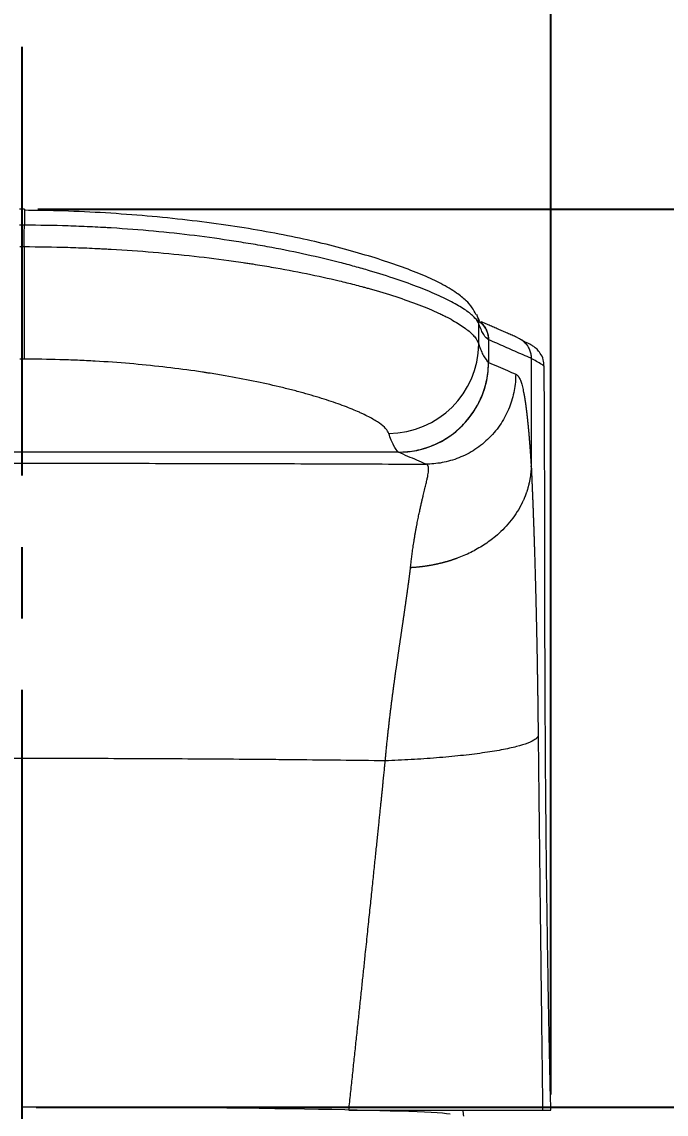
# Model space of a CAD drawing. Extents: x 8168 to 8762, y -18192 to -17772.
# Drawn here: x 8528.49 to 8557.12, y -17961.62 to -17913.08 of the extents above; entities that cross this region are included whole.
import ezdxf

# ---------------------------------------------------------------- set-up
doc = ezdxf.new("R2010")
doc.units = 0
doc.header["$MEASUREMENT"] = 0
doc.linetypes.add('CENTER2', pattern=[28.575, 19.05, -3.175, 3.175, -3.175])
doc.linetypes.add('HIDDEN2', pattern=[4.7625, 3.175, -1.5875])
doc.layers.get('DEFPOINTS').update_dxf_attribs({"linetype": 'CONTINUOUS'})
for name, color, linetype in [('1', 4, 'HIDDEN2'), ('5', 2, 'CONTINUOUS'), ('CENTER', 1, 'CENTER2')]:
    doc.layers.add(name, color=color, linetype=linetype)
doc.styles.get("Standard").update_dxf_attribs({"font": 'Gulim.ttf'})
doc.dimstyles.new('STANDARD$0', dxfattribs={"dimtxt": 3.5, "dimasz": 2.5, "dimexe": 0.7, "dimexo": 0.7, "dimgap": 0.5, "dimtad": 3, "dimdec": 4, "dimdsep": 46, "dimtxsty": 'Standard', "dimcen": 0, "dimclrd": 2, "dimclre": 2, "dimclrt": 4, "dimadec": 0, "dimazin": 0, "dimtp": 0.2, "dimtm": 0.1, "dimtfac": 0.5, "dimtdec": 4, "dimtmove": 1, "dimatfit": 3, "dimfxl": 0, "dimtolj": 1, "dimarcsym": 0})

# ---------------------------------------------------------------- blocks, each defined once
blk = doc.blocks.new('*D3')
at = {"layer": '5', "color": 2, "lineweight": -2}
for p, q in [((8529.117, -17961.308), (8584.22, -17961.308)), ((8583.52, -18069.441), (8583.52, -17966.308)), ((8554.994, -18074.441), (8584.22, -18074.441))]:
    blk.add_line(p, q, dxfattribs=at)
at = {"layer": '5', "color": 2}
for points in [[(8582.687, -17966.308), (8584.354, -17966.308), (8583.52, -17961.308)], [(8582.687, -18069.441), (8584.354, -18069.441), (8583.52, -18074.441)]]:
    blk.add_solid(points, dxfattribs=at)
at = {"layer": 'DEFPOINTS', "color": 0}
for p in [(8528.417, -17961.308, 0), (8583.52, -17961.308), (8554.294, -18074.441, 0)]:
    blk.add_point(p, dxfattribs=at)
at = {"layer": '5', "color": 4, "insert": (8578.512, -18023.672), "char_height": 5, "attachment_point": 5, "rotation": 90}
blk.add_mtext('\\A1;113', dxfattribs=at)
blk = doc.blocks.new('*D4')
at = {"layer": '5', "color": 2, "lineweight": -2}
for p, q in [((8529.193, -17921.41), (8609.111, -17921.41)), ((8608.411, -18069.441), (8608.411, -17926.41)), ((8554.994, -18074.441), (8609.111, -18074.441))]:
    blk.add_line(p, q, dxfattribs=at)
at = {"layer": '5', "color": 2}
for points in [[(8607.577, -17926.41), (8609.244, -17926.41), (8608.411, -17921.41)], [(8607.577, -18069.441), (8609.244, -18069.441), (8608.411, -18074.441)]]:
    blk.add_solid(points, dxfattribs=at)
at = {"layer": 'DEFPOINTS', "color": 0}
for p in [(8528.493, -17921.41, 0), (8608.411, -17921.41), (8554.294, -18074.441, 0)]:
    blk.add_point(p, dxfattribs=at)
at = {"layer": '5', "color": 4, "insert": (8603.631, -18015.343), "char_height": 5, "attachment_point": 5, "rotation": 90}
blk.add_mtext('\\A1;153', dxfattribs=at)
blk = doc.blocks.new('*D11')
at = {"layer": '5', "color": 2, "lineweight": -2}
for p, q in [((8504.993, -17960.741), (8504.993, -17907.174)), ((8551.993, -17960.741), (8551.993, -17907.174)), ((8509.993, -17907.874), (8546.993, -17907.874))]:
    blk.add_line(p, q, dxfattribs=at)
at = {"layer": '5', "color": 2}
for points in [[(8509.993, -17907.041), (8509.993, -17908.708), (8504.993, -17907.874)], [(8546.993, -17907.041), (8546.993, -17908.708), (8551.993, -17907.874)]]:
    blk.add_solid(points, dxfattribs=at)
at = {"layer": 'DEFPOINTS', "color": 0}
for p in [(8551.993, -17907.874), (8504.993, -17961.441, 0), (8551.993, -17961.441, 0)]:
    blk.add_point(p, dxfattribs=at)
at = {"layer": '5', "color": 4, "insert": (8527.593, -17902.696), "char_height": 5, "attachment_point": 5}
blk.add_mtext('\\A1;47', dxfattribs=at)

msp = doc.modelspace()

# ---------------------------------------------------------------- linework, layer by layer
at = {"layer": '1', "color": 7, "linetype": 'Continuous', "lineweight": 18}
for p, q in [((8528.599, -17921.41, 0), (8528.388, -17921.41, 0)), ((8551.698, -17928.386, 0), (8551.697, -17928.378, 0))]:
    msp.add_line(p, q, dxfattribs=at)
at = {"layer": '1', "color": 1, "linetype": 'Continuous', "lineweight": 13}
for p, q in [((8528.599, -17921.41, 0), (8528.599, -17922.12, 0)), ((8528.599, -17922.12, 0), (8528.388, -17922.12, 0)), ((8528.403, -17923.069, 0), (8528.584, -17923.069, 0)), ((8528.584, -17923.069, 0), (8528.584, -17928.07, 0)), ((8528.584, -17928.07, 0), (8528.403, -17928.07, 0)), ((8545.231, -17932.208, 0), (8545.223, -17932.204, 0))]:
    msp.add_line(p, q, dxfattribs=at)
at = {"layer": '1', "color": 7, "linetype": 'Continuous', "lineweight": 18}
msp.add_arc((8528.493, -17964.941, 0), 19.9, 9.3539, 10.1511, dxfattribs=at)
for centre, major_axis, ratio, start_param, end_param in [((8547.801, -17926.515, 0), (0.94, 0.341), 0.991239, 0.002971, 0.100903), ((8548.23, -17927.206, 0), (0.401, 0.916), 0.99876, 5.12375, 5.995933), ((8545.231, -17928.208, 0), (1.604, 3.664), 0.998758, 3.554581, 5.123388), ((8528.57, -17961.666, 0), (-19.161, 0.001), 0.018693, 3.291348, 4.715637)]:
    msp.add_ellipse(centre, major_axis=major_axis, ratio=ratio, start_param=start_param, end_param=end_param, dxfattribs=at)
at = {"layer": '1', "color": 1, "linetype": 'Continuous', "lineweight": 13}
for centre, major_axis, ratio, start_param, end_param in [((8547.801, -17926.515, 0), (0.94, 0.341), 0.991239, 5.930501, 6.286156), ((8544.791, -17927.401, 0), (3.778, 1.314), 0.990543, 4.38052, 5.943899)]:
    msp.add_ellipse(centre, major_axis=major_axis, ratio=ratio, start_param=start_param, end_param=end_param, dxfattribs=at)
at = {"layer": '1', "color": 7, "linetype": 'Continuous', "lineweight": 18}
for points, knots in [([(8548.673, -17926.099, 0), (8548.621, -17925.983, 0), (8548.49, -17925.741, 0), (8548.204, -17925.432, 0), (8547.772, -17925.089, 0), (8547.162, -17924.732, 0), (8546.356, -17924.353, 0), (8545.433, -17923.987, 0), (8544.358, -17923.621, 0), (8543.167, -17923.267, 0), (8541.876, -17922.926, 0), (8540.474, -17922.612, 0), (8538.969, -17922.33, 0), (8537.345, -17922.077, 0), (8535.626, -17921.86, 0), (8533.83, -17921.683, 0), (8531.977, -17921.552, 0), (8530.225, -17921.474, 0), (8529.095, -17921.457, 0), (8528.598, -17921.456, 0)], [0, 0, 0, 0, 0.031951, 0.072267, 0.126529, 0.19944, 0.262256, 0.328543, 0.392478, 0.454776, 0.515906, 0.574652, 0.635624, 0.697352, 0.75984, 0.822964, 0.886518, 0.950239, 1, 1, 1, 1]), ([(8548.868, -17926.461, 0), (8548.868, -17926.461, 0), (8548.868, -17926.455, 0), (8548.826, -17926.392, 0), (8548.776, -17926.262, 0), (8548.741, -17926.171, 0)], [0, 0, 0, 0, 0.081822, 0.514135, 1, 1, 1, 1]), ([(8550.524, -17927.119, 0), (8550.578, -17927.143, 0), (8550.629, -17927.171, 0), (8550.705, -17927.221, 0), (8550.731, -17927.241, 0), (8550.782, -17927.282, 0), (8550.806, -17927.305, 0), (8550.876, -17927.374, 0), (8550.917, -17927.424, 0), (8550.962, -17927.492, 0), (8550.971, -17927.506, 0), (8550.988, -17927.534, 0), (8550.996, -17927.548, 0), (8551.019, -17927.592, 0), (8551.033, -17927.621, 0), (8551.071, -17927.712, 0), (8551.09, -17927.774, 0), (8551.106, -17927.855, 0), (8551.109, -17927.871, 0), (8551.114, -17927.903, 0), (8551.12, -17927.952, 0), (8551.122, -17928.002, 0), (8551.122, -17928.035, 0)], [0, 0, 0, 0, 0.15168, 0.15168, 0.236512, 0.236512, 0.321344, 0.321344, 0.491008, 0.491008, 0.533424, 0.533424, 0.57584, 0.57584, 0.660672, 0.660672, 0.830336, 0.830336, 0.872752, 0.872752, 0.915168, 1, 1, 1, 1]), ([(8551.682, -17928.378, 0), (8551.684, -17928.275, 0), (8551.67, -17928.053, 0), (8551.521, -17927.787, 0), (8551.365, -17927.609, 0), (8551.216, -17927.495, 0), (8551.078, -17927.412, 0), (8550.939, -17927.345, 0), (8550.839, -17927.3, 0), (8550.827, -17927.289, 0), (8550.711, -17927.222, 0), (8550.655, -17927.188, 0), (8550.639, -17927.178, 0)], [0, 0, 0, 0, 0.031142, 0.074695, 0.120078, 0.174573, 0.247808, 0.354313, 0.514211, 0.695171, 0.912902, 1, 1, 1, 1]), ([(8545.226, -17932.2, 0), (8545.487, -17932.199, 0), (8545.748, -17932.173, 0), (8546.26, -17932.071, 0), (8546.511, -17931.994, 0), (8546.993, -17931.794, 0), (8547.225, -17931.671, 0), (8547.659, -17931.38, 0), (8547.862, -17931.214, 0), (8548.231, -17930.845, 0), (8548.398, -17930.642, 0), (8548.689, -17930.208, 0), (8548.813, -17929.977, 0), (8549.014, -17929.495, 0), (8549.091, -17929.244, 0), (8549.195, -17928.733, 0), (8549.221, -17928.472, 0), (8549.222, -17928.211, 0)], [0, 0, 0, 0, 0.125, 0.125, 0.25, 0.25, 0.375, 0.375, 0.5, 0.5, 0.625, 0.625, 0.75, 0.75, 0.875, 0.875, 1, 1, 1, 1]), ([(8551.993, -17961.441, 0), (8551.963, -17960.174, 0), (8551.906, -17957.52, 0), (8551.839, -17953.464, 0), (8551.784, -17949.252, 0), (8551.75, -17945.009, 0), (8551.733, -17940.777, 0), (8551.724, -17936.554, 0), (8551.722, -17932.429, 0), (8551.706, -17929.704, 0), (8551.697, -17928.386, 0)], [0, 0, 0, 0, 0.121765, 0.252574, 0.380196, 0.505385, 0.630117, 0.75547, 0.881599, 1, 1, 1, 1]), ([(8551.122, -17932.85, 0), (8551.121, -17932.87, 0), (8551.119, -17932.909, 0), (8551.116, -17932.968, 0), (8551.112, -17933.026, 0), (8551.107, -17933.083, 0), (8551.101, -17933.14, 0), (8551.094, -17933.197, 0), (8551.087, -17933.252, 0), (8551.079, -17933.307, 0), (8551.07, -17933.362, 0), (8551.061, -17933.416, 0), (8551.051, -17933.469, 0), (8551.04, -17933.522, 0), (8551.029, -17933.574, 0), (8551.017, -17933.625, 0), (8551.005, -17933.676, 0), (8550.992, -17933.726, 0), (8550.978, -17933.775, 0), (8550.965, -17933.824, 0), (8550.95, -17933.872, 0), (8550.935, -17933.919, 0), (8550.92, -17933.965, 0), (8550.905, -17934.011, 0), (8550.889, -17934.056, 0), (8550.872, -17934.1, 0), (8550.856, -17934.144, 0), (8550.839, -17934.186, 0), (8550.822, -17934.228, 0), (8550.804, -17934.27, 0), (8550.787, -17934.31, 0), (8550.769, -17934.35, 0), (8550.751, -17934.389, 0), (8550.733, -17934.427, 0), (8550.715, -17934.464, 0), (8550.697, -17934.501, 0), (8550.614, -17934.665, 0), (8550.449, -17934.943, 0), (8550.173, -17935.315, 0), (8549.868, -17935.649, 0), (8549.567, -17935.923, 0), (8549.279, -17936.148, 0), (8549.01, -17936.333, 0), (8548.728, -17936.504, 0), (8548.436, -17936.659, 0), (8548.135, -17936.798, 0), (8547.919, -17936.884, 0), (8547.794, -17936.93, 0), (8547.764, -17936.941, 0), (8547.733, -17936.951, 0), (8547.703, -17936.962, 0), (8547.672, -17936.973, 0), (8547.64, -17936.983, 0), (8547.609, -17936.994, 0), (8547.577, -17937.004, 0), (8547.546, -17937.014, 0), (8547.514, -17937.025, 0), (8547.481, -17937.035, 0), (8547.449, -17937.044, 0), (8547.416, -17937.054, 0), (8547.383, -17937.064, 0), (8547.35, -17937.073, 0), (8547.317, -17937.083, 0), (8547.283, -17937.092, 0), (8547.25, -17937.101, 0), (8547.216, -17937.11, 0), (8547.182, -17937.119, 0), (8547.148, -17937.128, 0), (8547.113, -17937.136, 0), (8547.078, -17937.145, 0), (8547.044, -17937.153, 0), (8547.008, -17937.161, 0), (8546.973, -17937.17, 0), (8546.938, -17937.177, 0), (8546.902, -17937.185, 0), (8546.866, -17937.193, 0), (8546.83, -17937.2, 0), (8546.794, -17937.207, 0), (8546.758, -17937.215, 0), (8546.721, -17937.222, 0), (8546.685, -17937.228, 0), (8546.648, -17937.235, 0), (8546.611, -17937.242, 0), (8546.574, -17937.248, 0), (8546.536, -17937.254, 0), (8546.499, -17937.26, 0), (8546.461, -17937.266, 0), (8546.423, -17937.271, 0), (8546.385, -17937.277, 0), (8546.347, -17937.282, 0), (8546.309, -17937.287, 0), (8546.271, -17937.292, 0), (8546.232, -17937.297, 0), (8546.193, -17937.301, 0), (8546.155, -17937.305, 0), (8546.116, -17937.31, 0), (8546.076, -17937.314, 0), (8546.037, -17937.317, 0), (8545.998, -17937.321, 0), (8545.958, -17937.324, 0), (8545.919, -17937.327, 0), (8545.879, -17937.33, 0), (8545.839, -17937.333, 0), (8545.799, -17937.335, 0), (8545.773, -17937.337, 0), (8545.759, -17937.338, 0)], [0, 0, 0, 0, 0.008414, 0.016769, 0.025063, 0.033296, 0.041464, 0.049568, 0.057605, 0.065573, 0.073472, 0.081301, 0.089056, 0.096739, 0.104346, 0.111877, 0.119331, 0.126706, 0.134001, 0.141216, 0.148348, 0.155397, 0.162362, 0.169241, 0.176035, 0.182741, 0.189358, 0.195887, 0.202326, 0.208673, 0.214929, 0.221093, 0.227163, 0.233139, 0.239021, 0.244807, 0.250497, 0.316663, 0.380634, 0.442057, 0.500641, 0.543143, 0.585419, 0.627389, 0.668978, 0.710112, 0.750724, 0.754626, 0.758545, 0.762481, 0.766432, 0.7704, 0.774385, 0.778385, 0.782401, 0.786433, 0.79048, 0.794543, 0.798622, 0.802715, 0.806824, 0.810947, 0.815085, 0.819238, 0.823405, 0.827586, 0.831782, 0.835992, 0.840215, 0.844452, 0.848702, 0.852966, 0.857243, 0.861533, 0.865836, 0.870152, 0.87448, 0.87882, 0.883172, 0.887537, 0.891913, 0.896301, 0.9007, 0.90511, 0.909532, 0.913964, 0.918407, 0.922861, 0.927325, 0.931799, 0.936284, 0.940777, 0.945281, 0.949794, 0.954316, 0.958847, 0.963387, 0.967935, 0.972492, 0.977058, 0.981631, 0.986212, 0.990801, 0.995397, 1, 1, 1, 1]), ([(8543.015, -17961.441, 0), (8543.315, -17961.441, 0), (8543.61, -17961.441, 0), (8544.19, -17961.441, 0), (8544.76, -17961.441, 0), (8545.311, -17961.441, 0), (8545.852, -17961.441, 0), (8546.118, -17961.441, 0), (8546.444, -17961.441, 0), (8546.509, -17961.441, 0), (8546.637, -17961.441, 0), (8546.828, -17961.441, 0), (8547.014, -17961.441, 0), (8547.379, -17961.441, 0), (8547.85, -17961.441, 0), (8548.287, -17961.441, 0), (8548.708, -17961.441, 0), (8548.91, -17961.441, 0), (8549.152, -17961.441, 0), (8549.2, -17961.441, 0), (8549.294, -17961.441, 0), (8549.433, -17961.441, 0), (8549.566, -17961.441, 0), (8549.824, -17961.441, 0), (8550.145, -17961.441, 0), (8550.564, -17961.441, 0), (8550.801, -17961.441, 0), (8550.935, -17961.441, 0), (8550.962, -17961.441, 0), (8551.012, -17961.441, 0), (8551.086, -17961.441, 0), (8551.154, -17961.441, 0), (8551.279, -17961.441, 0), (8551.422, -17961.441, 0), (8551.519, -17961.441, 0), (8551.592, -17961.441, 0), (8551.616, -17961.441, 0), (8551.629, -17961.441, 0)], [0, 0, 0, 0, 0.0625, 0.0625, 0.125, 0.1875, 0.1875, 0.25, 0.25, 0.265625, 0.265625, 0.28125, 0.3125, 0.3125, 0.375, 0.4375, 0.4375, 0.5, 0.5, 0.515625, 0.515625, 0.53125, 0.5625, 0.5625, 0.625, 0.6875, 0.75, 0.75, 0.765625, 0.765625, 0.78125, 0.8125, 0.8125, 0.875, 0.9375, 0.9375, 1, 1, 1, 1]), ([(8551.629, -17961.441, 0), (8551.668, -17961.441, 0), (8551.707, -17961.441, 0), (8551.765, -17961.441, 0), (8551.784, -17961.441, 0), (8551.822, -17961.441, 0), (8551.841, -17961.441, 0), (8551.864, -17961.441, 0), (8551.869, -17961.441, 0), (8551.877, -17961.441, 0), (8551.882, -17961.441, 0), (8551.895, -17961.441, 0), (8551.905, -17961.441, 0), (8551.932, -17961.441, 0), (8551.951, -17961.441, 0), (8551.977, -17961.441, 0), (8551.985, -17961.441, 0), (8551.992, -17961.441, 0)], [0, 0, 0, 0, 0.31228, 0.31228, 0.468421, 0.468421, 0.624561, 0.624561, 0.663596, 0.663596, 0.702631, 0.702631, 0.780701, 0.780701, 0.936841, 0.936841, 1, 1, 1, 1])]:
    msp.add_open_spline(points, degree=3, knots=knots, dxfattribs=at)
at = {"layer": '1', "color": 1, "linetype": 'Continuous', "lineweight": 13}
for points in [[(8528.584, -17923.069, 0), (8528.589, -17922.752, 0), (8528.594, -17922.436, 0), (8528.599, -17922.12, 0)], [(8548.787, -17927.407, 0), (8548.791, -17927.11, 0), (8548.796, -17926.813, 0), (8548.8, -17926.516, 0)], [(8549.226, -17927.205, 0), (8549.155, -17927.17, 0), (8549.013, -17927.02, 0), (8548.871, -17926.711, 0), (8548.8, -17926.516, 0)], [(8548.787, -17927.407, 0), (8548.859, -17927.615, 0), (8549.004, -17927.955, 0), (8549.149, -17928.148, 0), (8549.222, -17928.207, 0)], [(8549.229, -17927.207, 0), (8549.228, -17927.206, 0), (8549.227, -17927.206, 0), (8549.226, -17927.206, 0)], [(8549.222, -17928.211, 0), (8549.224, -17928.211, 0), (8549.225, -17928.212, 0), (8549.227, -17928.213, 0)], [(8545.226, -17932.2, 0), (8545.153, -17932.138, 0), (8545.008, -17931.937, 0), (8544.863, -17931.583, 0), (8544.791, -17931.368, 0)]]:
    msp.add_open_spline(points, degree=3, dxfattribs=at)
for points, knots in [([(8548.8, -17926.516, 0), (8548.771, -17926.43, 0), (8548.712, -17926.339, 0), (8548.534, -17926.146, 0), (8548.416, -17926.045, 0), (8548.12, -17925.833, 0), (8547.943, -17925.723, 0), (8547.632, -17925.551, 0), (8547.521, -17925.492, 0), (8547.283, -17925.373, 0), (8547.157, -17925.313, 0), (8546.76, -17925.132, 0), (8546.469, -17925.009, 0), (8545.834, -17924.762, 0), (8545.491, -17924.638, 0), (8544.751, -17924.388, 0), (8544.355, -17924.263, 0), (8543.826, -17924.108, 0), (8543.719, -17924.077, 0), (8543.502, -17924.015, 0), (8543.174, -17923.923, 0), (8542.834, -17923.833, 0), (8542.139, -17923.656, 0), (8541.656, -17923.541, 0), (8540.651, -17923.32, 0), (8540.13, -17923.213, 0), (8539.317, -17923.061, 0), (8539.041, -17923.012, 0), (8538.48, -17922.916, 0), (8538.196, -17922.87, 0), (8537.337, -17922.737, 0), (8536.753, -17922.655, 0), (8535.564, -17922.509, 0), (8534.959, -17922.443, 0), (8533.727, -17922.329, 0), (8533.101, -17922.28, 0), (8532.383, -17922.236, 0), (8532.303, -17922.231, 0), (8532.143, -17922.222, 0), (8531.904, -17922.208, 0), (8531.664, -17922.196, 0), (8531.183, -17922.174, 0), (8530.862, -17922.161, 0), (8529.896, -17922.131, 0), (8529.249, -17922.12, 0), (8528.599, -17922.12, 0)], [0, 0, 0, 0, 0.0625, 0.0625, 0.125, 0.125, 0.1875, 0.1875, 0.21875, 0.21875, 0.25, 0.25, 0.3125, 0.3125, 0.375, 0.375, 0.4375, 0.4375, 0.453125, 0.453125, 0.46875, 0.5, 0.5, 0.5625, 0.5625, 0.625, 0.625, 0.65625, 0.65625, 0.6875, 0.6875, 0.75, 0.75, 0.8125, 0.8125, 0.875, 0.875, 0.882812, 0.882812, 0.890625, 0.90625, 0.90625, 0.9375, 0.9375, 1, 1, 1, 1]), ([(8528.584, -17923.069, 0), (8529.234, -17923.07, 0), (8529.881, -17923.081, 0), (8530.847, -17923.11, 0), (8531.168, -17923.121, 0), (8531.649, -17923.142, 0), (8531.889, -17923.153, 0), (8532.129, -17923.166, 0), (8532.289, -17923.174, 0), (8532.369, -17923.179, 0), (8533.085, -17923.219, 0), (8533.711, -17923.264, 0), (8534.942, -17923.367, 0), (8535.547, -17923.427, 0), (8536.736, -17923.56, 0), (8537.32, -17923.634, 0), (8538.036, -17923.735, 0), (8538.25, -17923.766, 0), (8538.462, -17923.798, 0), (8538.604, -17923.819, 0), (8538.674, -17923.83, 0), (8539.025, -17923.885, 0), (8539.3, -17923.93, 0), (8540.112, -17924.069, 0), (8540.633, -17924.167, 0), (8541.637, -17924.371, 0), (8542.12, -17924.478, 0), (8542.815, -17924.644, 0), (8543.155, -17924.729, 0), (8543.539, -17924.83, 0), (8543.701, -17924.873, 0), (8543.808, -17924.903, 0), (8543.861, -17924.918, 0), (8544.337, -17925.05, 0), (8544.733, -17925.17, 0), (8545.472, -17925.411, 0), (8545.815, -17925.533, 0), (8546.451, -17925.778, 0), (8546.742, -17925.9, 0), (8547.074, -17926.054, 0), (8547.171, -17926.1, 0), (8547.264, -17926.146, 0), (8547.325, -17926.177, 0), (8547.356, -17926.192, 0), (8547.504, -17926.269, 0), (8547.616, -17926.33, 0), (8547.927, -17926.511, 0), (8548.105, -17926.629, 0), (8548.401, -17926.861, 0), (8548.52, -17926.974, 0), (8548.698, -17927.195, 0), (8548.757, -17927.303, 0), (8548.787, -17927.407, 0)], [0, 0, 0, 0, 0.0625, 0.0625, 0.09375, 0.09375, 0.109375, 0.117187, 0.117187, 0.125, 0.125, 0.1875, 0.1875, 0.25, 0.25, 0.3125, 0.3125, 0.328125, 0.335937, 0.335937, 0.34375, 0.34375, 0.375, 0.375, 0.4375, 0.4375, 0.5, 0.5, 0.53125, 0.546875, 0.554687, 0.554687, 0.5625, 0.5625, 0.625, 0.625, 0.6875, 0.6875, 0.75, 0.75, 0.765625, 0.773437, 0.773437, 0.78125, 0.78125, 0.8125, 0.8125, 0.875, 0.875, 0.9375, 0.9375, 1, 1, 1, 1]), ([(8548.872, -17926.44, 0), (8548.894, -17926.458, 0), (8548.915, -17926.478, 0), (8548.981, -17926.544, 0), (8549.023, -17926.595, 0), (8549.095, -17926.704, 0), (8549.126, -17926.762, 0), (8549.176, -17926.883, 0), (8549.195, -17926.946, 0), (8549.22, -17927.075, 0), (8549.227, -17927.14, 0), (8549.226, -17927.206, 0)], [0, 0, 0, 0, 0.097931, 0.097931, 0.323448, 0.323448, 0.548966, 0.548966, 0.774483, 0.774483, 1, 1, 1, 1]), ([(8551.122, -17928.035, 0), (8551.092, -17928.021, 0), (8551.061, -17928.008, 0), (8550.91, -17927.942, 0), (8550.788, -17927.889, 0), (8550.427, -17927.731, 0), (8550.187, -17927.626, 0), (8549.708, -17927.416, 0), (8549.468, -17927.312, 0), (8549.229, -17927.207, 0)], [0, 0, 0, 0, 0.048144, 0.048144, 0.240718, 0.240718, 0.620359, 0.620359, 1, 1, 1, 1]), ([(8551.697, -17928.378, 0), (8551.696, -17928.376, 0), (8551.694, -17928.374, 0), (8551.689, -17928.37, 0), (8551.688, -17928.369, 0), (8551.684, -17928.366, 0), (8551.682, -17928.365, 0), (8551.677, -17928.361, 0), (8551.673, -17928.358, 0), (8551.662, -17928.35, 0), (8551.653, -17928.344, 0), (8551.627, -17928.327, 0), (8551.608, -17928.316, 0), (8551.511, -17928.26, 0), (8551.432, -17928.215, 0), (8551.275, -17928.125, 0), (8551.197, -17928.08, 0), (8551.122, -17928.035, 0)], [0, 0, 0, 0, 0.021621, 0.021621, 0.033851, 0.033851, 0.046081, 0.046081, 0.07054, 0.07054, 0.119459, 0.119459, 0.217297, 0.217297, 0.608649, 0.608649, 1, 1, 1, 1]), ([(8544.791, -17931.368, 0), (8544.768, -17931.299, 0), (8544.721, -17931.227, 0), (8544.583, -17931.076, 0), (8544.491, -17930.998, 0), (8544.262, -17930.836, 0), (8544.124, -17930.752, 0), (8543.882, -17930.622, 0), (8543.796, -17930.578, 0), (8543.68, -17930.522, 0), (8543.657, -17930.511, 0), (8543.609, -17930.488, 0), (8543.536, -17930.455, 0), (8543.461, -17930.421, 0), (8543.203, -17930.308, 0), (8542.975, -17930.216, 0), (8542.478, -17930.032, 0), (8542.208, -17929.94, 0), (8541.627, -17929.755, 0), (8541.277, -17929.651, 0), (8540.898, -17929.548, 0), (8540.814, -17929.525, 0), (8540.771, -17929.513, 0), (8540.642, -17929.479, 0), (8540.555, -17929.456, 0), (8540.291, -17929.388, 0), (8540.111, -17929.344, 0), (8539.558, -17929.212, 0), (8539.173, -17929.127, 0), (8538.371, -17928.963, 0), (8537.953, -17928.884, 0), (8537.301, -17928.771, 0), (8537.025, -17928.725, 0), (8536.741, -17928.681, 0), (8536.627, -17928.664, 0), (8536.57, -17928.655, 0), (8536.398, -17928.629, 0), (8536.283, -17928.612, 0), (8535.703, -17928.529, 0), (8535.231, -17928.469, 0), (8534.266, -17928.359, 0), (8533.775, -17928.31, 0), (8532.774, -17928.225, 0), (8532.264, -17928.189, 0), (8531.614, -17928.152, 0), (8531.484, -17928.145, 0), (8531.222, -17928.132, 0), (8531.091, -17928.126, 0), (8530.698, -17928.11, 0), (8530.435, -17928.1, 0), (8529.645, -17928.078, 0), (8529.116, -17928.07, 0), (8528.584, -17928.07, 0)], [0, 0, 0, 0, 0.0625, 0.0625, 0.125, 0.125, 0.1875, 0.1875, 0.21875, 0.21875, 0.226563, 0.226563, 0.234375, 0.25, 0.25, 0.3125, 0.3125, 0.375, 0.375, 0.4375, 0.445313, 0.445313, 0.453125, 0.453125, 0.46875, 0.46875, 0.5, 0.5, 0.5625, 0.5625, 0.625, 0.625, 0.65625, 0.664062, 0.664062, 0.671875, 0.671875, 0.6875, 0.6875, 0.75, 0.75, 0.8125, 0.8125, 0.875, 0.875, 0.890625, 0.890625, 0.90625, 0.90625, 0.9375, 0.9375, 1, 1, 1, 1]), ([(8549.227, -17928.213, 0), (8549.507, -17928.334, 0), (8549.788, -17928.456, 0), (8550.189, -17928.63, 0), (8550.311, -17928.683, 0), (8550.433, -17928.736, 0)], [0, 0, 0, 0, 0.697279, 0.697279, 1, 1, 1, 1]), ([(8550.433, -17928.736, 0), (8550.437, -17928.738, 0), (8550.445, -17928.741, 0), (8550.457, -17928.748, 0), (8550.47, -17928.756, 0), (8550.481, -17928.764, 0), (8550.493, -17928.774, 0), (8550.505, -17928.784, 0), (8550.516, -17928.795, 0), (8550.527, -17928.807, 0), (8550.538, -17928.82, 0), (8550.549, -17928.834, 0), (8550.559, -17928.848, 0), (8550.569, -17928.864, 0), (8550.58, -17928.88, 0), (8550.589, -17928.898, 0), (8550.599, -17928.916, 0), (8550.616, -17928.949, 0), (8550.64, -17929.004, 0), (8550.67, -17929.087, 0), (8550.7, -17929.183, 0), (8550.729, -17929.29, 0), (8550.757, -17929.41, 0), (8550.777, -17929.504, 0), (8550.788, -17929.562, 0), (8550.792, -17929.579, 0), (8550.795, -17929.596, 0), (8550.798, -17929.613, 0), (8550.801, -17929.631, 0), (8550.804, -17929.648, 0), (8550.808, -17929.666, 0), (8550.811, -17929.684, 0), (8550.814, -17929.702, 0), (8550.817, -17929.721, 0), (8550.82, -17929.739, 0), (8550.823, -17929.758, 0), (8550.827, -17929.777, 0), (8550.83, -17929.796, 0), (8550.833, -17929.815, 0), (8550.836, -17929.835, 0), (8550.839, -17929.854, 0), (8550.842, -17929.874, 0), (8550.845, -17929.894, 0), (8550.848, -17929.915, 0), (8550.852, -17929.935, 0), (8550.855, -17929.956, 0), (8550.858, -17929.976, 0), (8550.861, -17929.997, 0), (8550.864, -17930.019, 0), (8550.867, -17930.04, 0), (8550.87, -17930.061, 0), (8550.873, -17930.083, 0), (8550.876, -17930.105, 0), (8550.879, -17930.127, 0), (8550.882, -17930.15, 0), (8550.885, -17930.172, 0), (8550.888, -17930.195, 0), (8550.891, -17930.218, 0), (8550.894, -17930.241, 0), (8550.897, -17930.264, 0), (8550.9, -17930.287, 0), (8550.903, -17930.311, 0), (8550.906, -17930.335, 0), (8550.909, -17930.359, 0), (8550.912, -17930.383, 0), (8550.915, -17930.407, 0), (8550.918, -17930.432, 0), (8550.921, -17930.457, 0), (8550.924, -17930.482, 0), (8550.927, -17930.507, 0), (8550.93, -17930.532, 0), (8550.933, -17930.558, 0), (8550.935, -17930.583, 0), (8550.938, -17930.609, 0), (8550.941, -17930.635, 0), (8550.944, -17930.661, 0), (8550.947, -17930.688, 0), (8550.95, -17930.715, 0), (8550.953, -17930.741, 0), (8550.956, -17930.768, 0), (8550.958, -17930.796, 0), (8550.961, -17930.823, 0), (8550.964, -17930.851, 0), (8550.967, -17930.878, 0), (8550.97, -17930.906, 0), (8550.973, -17930.934, 0), (8550.975, -17930.963, 0), (8550.978, -17930.991, 0), (8550.981, -17931.02, 0), (8550.984, -17931.049, 0), (8550.987, -17931.078, 0), (8550.989, -17931.107, 0), (8550.992, -17931.137, 0), (8550.995, -17931.166, 0), (8550.998, -17931.196, 0), (8551, -17931.226, 0), (8551.003, -17931.256, 0), (8551.006, -17931.287, 0), (8551.009, -17931.317, 0), (8551.011, -17931.348, 0), (8551.014, -17931.379, 0), (8551.017, -17931.41, 0), (8551.019, -17931.442, 0), (8551.022, -17931.473, 0), (8551.025, -17931.505, 0), (8551.027, -17931.537, 0), (8551.03, -17931.569, 0), (8551.033, -17931.601, 0), (8551.035, -17931.634, 0), (8551.038, -17931.666, 0), (8551.041, -17931.699, 0), (8551.043, -17931.732, 0), (8551.046, -17931.765, 0), (8551.049, -17931.799, 0), (8551.051, -17931.833, 0), (8551.054, -17931.866, 0), (8551.056, -17931.9, 0), (8551.059, -17931.934, 0), (8551.062, -17931.969, 0), (8551.064, -17932.003, 0), (8551.067, -17932.038, 0), (8551.069, -17932.073, 0), (8551.072, -17932.108, 0), (8551.074, -17932.143, 0), (8551.077, -17932.179, 0), (8551.079, -17932.215, 0), (8551.082, -17932.251, 0), (8551.085, -17932.287, 0), (8551.087, -17932.323, 0), (8551.09, -17932.359, 0), (8551.092, -17932.396, 0), (8551.095, -17932.433, 0), (8551.097, -17932.47, 0), (8551.1, -17932.507, 0), (8551.102, -17932.544, 0), (8551.104, -17932.582, 0), (8551.107, -17932.62, 0), (8551.109, -17932.657, 0), (8551.112, -17932.696, 0), (8551.114, -17932.734, 0), (8551.117, -17932.772, 0), (8551.119, -17932.811, 0), (8551.121, -17932.837, 0), (8551.122, -17932.85, 0)], [0, 0, 0, 0, 0.017248, 0.034225, 0.050932, 0.067369, 0.083536, 0.099434, 0.115063, 0.130423, 0.145514, 0.160336, 0.174891, 0.189178, 0.203198, 0.216952, 0.230438, 0.243659, 0.287165, 0.329671, 0.371196, 0.411762, 0.451389, 0.4901, 0.494683, 0.49926, 0.50383, 0.508393, 0.512949, 0.517498, 0.522041, 0.526577, 0.531107, 0.53563, 0.540146, 0.544656, 0.54916, 0.553657, 0.558148, 0.562632, 0.56711, 0.571582, 0.576048, 0.580508, 0.584962, 0.589409, 0.593851, 0.598287, 0.602717, 0.607141, 0.611559, 0.615972, 0.620378, 0.62478, 0.629175, 0.633565, 0.63795, 0.642328, 0.646702, 0.65107, 0.655433, 0.659791, 0.664143, 0.66849, 0.672832, 0.677169, 0.681501, 0.685828, 0.690151, 0.694468, 0.69878, 0.703088, 0.707391, 0.711689, 0.715982, 0.720271, 0.724556, 0.728836, 0.733111, 0.737382, 0.741649, 0.745912, 0.75017, 0.754425, 0.758675, 0.762921, 0.767163, 0.771401, 0.775635, 0.779865, 0.784092, 0.788315, 0.792534, 0.796749, 0.800961, 0.805169, 0.809374, 0.813576, 0.817774, 0.821969, 0.82616, 0.830348, 0.834534, 0.838716, 0.842895, 0.847071, 0.851244, 0.855414, 0.859582, 0.863746, 0.867908, 0.872067, 0.876224, 0.880378, 0.88453, 0.888679, 0.892826, 0.896971, 0.901113, 0.905253, 0.909391, 0.913527, 0.917661, 0.921793, 0.925923, 0.930051, 0.934177, 0.938302, 0.942425, 0.946546, 0.950666, 0.954784, 0.958901, 0.963016, 0.96713, 0.971242, 0.975354, 0.979464, 0.983573, 0.987681, 0.991789, 0.995895, 1, 1, 1, 1]), ([(8546.437, -17932.735, 0), (8546.173, -17932.62, 0), (8545.91, -17932.505, 0), (8545.508, -17932.329, 0), (8545.369, -17932.268, 0), (8545.231, -17932.208, 0)], [0, 0, 0, 0, 0.656163, 0.656163, 1, 1, 1, 1]), ([(8510.55, -17932.735, 0), (8511.286, -17932.732, 0), (8512.024, -17932.729, 0), (8513.134, -17932.725, 0), (8513.69, -17932.722, 0), (8514.248, -17932.72, 0), (8514.62, -17932.719, 0), (8514.806, -17932.718, 0), (8516.481, -17932.713, 0), (8519.467, -17932.704, 0), (8523.967, -17932.696, 0), (8526.982, -17932.694, 0), (8528.493, -17932.694, 0)], [0, 0, 0, 0, 0.125, 0.125, 0.1875, 0.21875, 0.21875, 0.25, 0.25, 0.5, 0.75, 1, 1, 1, 1]), ([(8528.493, -17932.694, 0), (8530.004, -17932.694, 0), (8533.019, -17932.696, 0), (8537.52, -17932.704, 0), (8540.505, -17932.713, 0), (8542.181, -17932.718, 0), (8542.367, -17932.719, 0), (8542.739, -17932.72, 0), (8543.296, -17932.722, 0), (8543.852, -17932.725, 0), (8544.963, -17932.729, 0), (8545.701, -17932.732, 0), (8546.437, -17932.735, 0)], [0, 0, 0, 0, 0.25, 0.5, 0.75, 0.75, 0.78125, 0.78125, 0.8125, 0.875, 0.875, 1, 1, 1, 1]), ([(8545.759, -17937.338, 0), (8545.762, -17937.311, 0), (8545.768, -17937.256, 0), (8545.777, -17937.17, 0), (8545.788, -17937.075, 0), (8545.8, -17936.974, 0), (8545.813, -17936.864, 0), (8545.828, -17936.748, 0), (8545.844, -17936.626, 0), (8545.862, -17936.497, 0), (8545.882, -17936.362, 0), (8545.903, -17936.221, 0), (8545.926, -17936.075, 0), (8545.95, -17935.925, 0), (8545.977, -17935.77, 0), (8546.005, -17935.612, 0), (8546.041, -17935.42, 0), (8546.084, -17935.205, 0), (8546.131, -17934.976, 0), (8546.175, -17934.77, 0), (8546.217, -17934.583, 0), (8546.256, -17934.416, 0), (8546.291, -17934.267, 0), (8546.324, -17934.133, 0), (8546.365, -17933.961, 0), (8546.413, -17933.761, 0), (8546.464, -17933.547, 0), (8546.505, -17933.365, 0), (8546.536, -17933.212, 0), (8546.55, -17933.122, 0), (8546.556, -17933.074, 0), (8546.557, -17933.061, 0), (8546.558, -17933.049, 0), (8546.56, -17933.036, 0), (8546.561, -17933.024, 0), (8546.561, -17933.012, 0), (8546.562, -17933.001, 0), (8546.563, -17932.989, 0), (8546.563, -17932.978, 0), (8546.563, -17932.967, 0), (8546.563, -17932.957, 0), (8546.563, -17932.946, 0), (8546.563, -17932.936, 0), (8546.563, -17932.927, 0), (8546.562, -17932.917, 0), (8546.561, -17932.908, 0), (8546.561, -17932.899, 0), (8546.56, -17932.89, 0), (8546.558, -17932.882, 0), (8546.557, -17932.874, 0), (8546.556, -17932.866, 0), (8546.554, -17932.858, 0), (8546.552, -17932.851, 0), (8546.55, -17932.843, 0), (8546.548, -17932.836, 0), (8546.546, -17932.83, 0), (8546.543, -17932.823, 0), (8546.541, -17932.817, 0), (8546.538, -17932.811, 0), (8546.535, -17932.805, 0), (8546.532, -17932.8, 0), (8546.529, -17932.794, 0), (8546.526, -17932.789, 0), (8546.522, -17932.785, 0), (8546.518, -17932.78, 0), (8546.515, -17932.776, 0), (8546.511, -17932.771, 0), (8546.506, -17932.767, 0), (8546.502, -17932.764, 0), (8546.497, -17932.76, 0), (8546.493, -17932.757, 0), (8546.488, -17932.754, 0), (8546.483, -17932.751, 0), (8546.478, -17932.748, 0), (8546.472, -17932.746, 0), (8546.467, -17932.744, 0), (8546.461, -17932.742, 0), (8546.455, -17932.74, 0), (8546.449, -17932.738, 0), (8546.443, -17932.737, 0), (8546.439, -17932.736, 0), (8546.437, -17932.735, 0)], [0, 0, 0, 0, 0.0092, 0.019407, 0.030622, 0.042844, 0.056074, 0.070312, 0.085558, 0.101811, 0.119072, 0.137341, 0.156618, 0.176903, 0.198195, 0.220496, 0.243804, 0.28144, 0.317149, 0.350932, 0.38279, 0.412722, 0.440729, 0.466812, 0.490971, 0.546, 0.598704, 0.649093, 0.697179, 0.742977, 0.748288, 0.753587, 0.758874, 0.764151, 0.769416, 0.77467, 0.779912, 0.785144, 0.790364, 0.795573, 0.800771, 0.805958, 0.811134, 0.816299, 0.821453, 0.826596, 0.831728, 0.83685, 0.84196, 0.84706, 0.852149, 0.857227, 0.862294, 0.867351, 0.872397, 0.877433, 0.882458, 0.887473, 0.892477, 0.897471, 0.902454, 0.907427, 0.91239, 0.917342, 0.922284, 0.927216, 0.932138, 0.93705, 0.941951, 0.946843, 0.951725, 0.956596, 0.961458, 0.96631, 0.971152, 0.975984, 0.980807, 0.985619, 0.990422, 0.995216, 1, 1, 1, 1]), ([(8551.122, -17932.805, 0), (8551.123, -17932.833, 0), (8551.126, -17932.889, 0), (8551.13, -17932.973, 0), (8551.134, -17933.058, 0), (8551.138, -17933.143, 0), (8551.141, -17933.229, 0), (8551.145, -17933.315, 0), (8551.149, -17933.402, 0), (8551.153, -17933.489, 0), (8551.156, -17933.577, 0), (8551.16, -17933.665, 0), (8551.164, -17933.754, 0), (8551.168, -17933.843, 0), (8551.171, -17933.932, 0), (8551.175, -17934.022, 0), (8551.179, -17934.113, 0), (8551.182, -17934.204, 0), (8551.186, -17934.295, 0), (8551.19, -17934.387, 0), (8551.193, -17934.48, 0), (8551.197, -17934.573, 0), (8551.2, -17934.666, 0), (8551.204, -17934.76, 0), (8551.207, -17934.854, 0), (8551.211, -17934.949, 0), (8551.214, -17935.044, 0), (8551.218, -17935.14, 0), (8551.221, -17935.236, 0), (8551.225, -17935.333, 0), (8551.228, -17935.43, 0), (8551.232, -17935.527, 0), (8551.235, -17935.625, 0), (8551.238, -17935.724, 0), (8551.242, -17935.823, 0), (8551.245, -17935.922, 0), (8551.248, -17936.022, 0), (8551.252, -17936.123, 0), (8551.255, -17936.223, 0), (8551.258, -17936.325, 0), (8551.261, -17936.427, 0), (8551.265, -17936.529, 0), (8551.268, -17936.632, 0), (8551.271, -17936.735, 0), (8551.274, -17936.839, 0), (8551.277, -17936.943, 0), (8551.28, -17937.047, 0), (8551.284, -17937.152, 0), (8551.287, -17937.258, 0), (8551.29, -17937.364, 0), (8551.293, -17937.471, 0), (8551.296, -17937.578, 0), (8551.299, -17937.685, 0), (8551.302, -17937.793, 0), (8551.304, -17937.885, 0), (8551.306, -17937.961, 0), (8551.308, -17938.02, 0), (8551.309, -17938.079, 0), (8551.311, -17938.139, 0), (8551.313, -17938.198, 0), (8551.314, -17938.258, 0), (8551.316, -17938.318, 0), (8551.317, -17938.378, 0), (8551.319, -17938.438, 0), (8551.32, -17938.498, 0), (8551.322, -17938.558, 0), (8551.323, -17938.618, 0), (8551.325, -17938.679, 0), (8551.326, -17938.739, 0), (8551.328, -17938.8, 0), (8551.329, -17938.86, 0), (8551.331, -17938.921, 0), (8551.332, -17938.982, 0), (8551.334, -17939.043, 0), (8551.335, -17939.104, 0), (8551.337, -17939.165, 0), (8551.338, -17939.227, 0), (8551.339, -17939.288, 0), (8551.341, -17939.35, 0), (8551.342, -17939.411, 0), (8551.344, -17939.473, 0), (8551.345, -17939.535, 0), (8551.347, -17939.597, 0), (8551.348, -17939.659, 0), (8551.349, -17939.721, 0), (8551.351, -17939.783, 0), (8551.352, -17939.845, 0), (8551.353, -17939.908, 0), (8551.355, -17939.97, 0), (8551.356, -17940.033, 0), (8551.357, -17940.096, 0), (8551.359, -17940.158, 0), (8551.36, -17940.221, 0), (8551.361, -17940.284, 0), (8551.363, -17940.348, 0), (8551.364, -17940.411, 0), (8551.365, -17940.474, 0), (8551.366, -17940.538, 0), (8551.368, -17940.601, 0), (8551.369, -17940.665, 0), (8551.37, -17940.729, 0), (8551.371, -17940.792, 0), (8551.373, -17940.856, 0), (8551.374, -17940.92, 0), (8551.375, -17940.985, 0), (8551.376, -17941.049, 0), (8551.378, -17941.113, 0), (8551.379, -17941.178, 0), (8551.38, -17941.242, 0), (8551.381, -17941.307, 0), (8551.382, -17941.372, 0), (8551.383, -17941.436, 0), (8551.385, -17941.501, 0), (8551.386, -17941.567, 0), (8551.387, -17941.632, 0), (8551.388, -17941.697, 0), (8551.389, -17941.762, 0), (8551.39, -17941.828, 0), (8551.391, -17941.893, 0), (8551.392, -17941.959, 0), (8551.393, -17942.025, 0), (8551.394, -17942.091, 0), (8551.396, -17942.157, 0), (8551.397, -17942.223, 0), (8551.398, -17942.289, 0), (8551.399, -17942.355, 0), (8551.4, -17942.422, 0), (8551.401, -17942.488, 0), (8551.402, -17942.555, 0), (8551.403, -17942.621, 0), (8551.404, -17942.688, 0), (8551.405, -17942.755, 0), (8551.406, -17942.822, 0), (8551.407, -17942.889, 0), (8551.408, -17942.956, 0), (8551.409, -17943.024, 0), (8551.41, -17943.091, 0), (8551.41, -17943.159, 0), (8551.411, -17943.226, 0), (8551.412, -17943.294, 0), (8551.413, -17943.362, 0), (8551.414, -17943.43, 0), (8551.415, -17943.498, 0), (8551.416, -17943.566, 0), (8551.417, -17943.634, 0), (8551.418, -17943.702, 0), (8551.419, -17943.771, 0), (8551.419, -17943.839, 0), (8551.42, -17943.908, 0), (8551.421, -17943.977, 0), (8551.422, -17944.046, 0), (8551.423, -17944.114, 0), (8551.423, -17944.183, 0), (8551.424, -17944.253, 0), (8551.425, -17944.322, 0), (8551.426, -17944.391, 0), (8551.427, -17944.461, 0), (8551.427, -17944.53, 0), (8551.428, -17944.6, 0), (8551.429, -17944.67, 0), (8551.43, -17944.739, 0), (8551.43, -17944.786, 0), (8551.43, -17944.809, 0)], [0, 0, 0, 0, 0.009517, 0.019014, 0.028494, 0.037955, 0.047398, 0.056823, 0.066231, 0.075622, 0.084997, 0.094355, 0.103697, 0.113024, 0.122335, 0.131631, 0.140912, 0.150179, 0.159431, 0.16867, 0.177895, 0.187108, 0.196307, 0.205494, 0.214669, 0.223832, 0.232984, 0.242124, 0.251254, 0.260373, 0.269482, 0.278582, 0.287671, 0.296752, 0.305824, 0.314888, 0.323944, 0.332992, 0.342032, 0.351066, 0.360093, 0.369113, 0.378128, 0.387137, 0.396141, 0.40514, 0.414134, 0.423124, 0.43211, 0.441093, 0.450073, 0.45905, 0.468024, 0.476997, 0.485968, 0.490848, 0.495724, 0.500597, 0.505466, 0.510332, 0.515194, 0.520053, 0.524909, 0.529761, 0.534611, 0.539457, 0.5443, 0.54914, 0.553977, 0.558812, 0.563644, 0.568473, 0.573299, 0.578122, 0.582944, 0.587762, 0.592578, 0.597392, 0.602204, 0.607013, 0.61182, 0.616625, 0.621428, 0.626229, 0.631028, 0.635825, 0.640621, 0.645415, 0.650207, 0.654997, 0.659786, 0.664574, 0.66936, 0.674144, 0.678928, 0.68371, 0.688491, 0.693271, 0.69805, 0.702828, 0.707605, 0.712382, 0.717157, 0.721932, 0.726707, 0.73148, 0.736254, 0.741027, 0.745799, 0.750571, 0.755343, 0.760115, 0.764887, 0.769659, 0.77443, 0.779202, 0.783974, 0.788747, 0.793519, 0.798292, 0.803066, 0.80784, 0.812614, 0.81739, 0.822166, 0.826942, 0.83172, 0.836498, 0.841278, 0.846058, 0.85084, 0.855623, 0.860407, 0.865192, 0.869979, 0.874768, 0.879557, 0.884349, 0.889142, 0.893937, 0.898733, 0.903532, 0.908332, 0.913135, 0.917939, 0.922746, 0.927555, 0.932366, 0.93718, 0.941996, 0.946814, 0.951635, 0.956459, 0.961285, 0.966114, 0.970946, 0.975781, 0.980618, 0.985459, 0.990303, 0.99515, 1, 1, 1, 1]), ([(8544.635, -17945.919, 0), (8544.639, -17945.883, 0), (8544.645, -17945.812, 0), (8544.656, -17945.704, 0), (8544.666, -17945.598, 0), (8544.676, -17945.492, 0), (8544.687, -17945.387, 0), (8544.697, -17945.283, 0), (8544.708, -17945.18, 0), (8544.718, -17945.077, 0), (8544.729, -17944.975, 0), (8544.74, -17944.874, 0), (8544.75, -17944.774, 0), (8544.761, -17944.675, 0), (8544.772, -17944.576, 0), (8544.783, -17944.479, 0), (8544.794, -17944.382, 0), (8544.805, -17944.286, 0), (8544.815, -17944.19, 0), (8544.826, -17944.096, 0), (8544.837, -17944.002, 0), (8544.848, -17943.91, 0), (8544.859, -17943.818, 0), (8544.87, -17943.726, 0), (8544.881, -17943.636, 0), (8544.892, -17943.546, 0), (8544.903, -17943.458, 0), (8544.914, -17943.37, 0), (8544.925, -17943.283, 0), (8544.936, -17943.197, 0), (8544.947, -17943.111, 0), (8544.958, -17943.026, 0), (8544.969, -17942.943, 0), (8544.98, -17942.86, 0), (8544.991, -17942.778, 0), (8545.002, -17942.696, 0), (8545.012, -17942.616, 0), (8545.023, -17942.536, 0), (8545.034, -17942.457, 0), (8545.045, -17942.379, 0), (8545.055, -17942.301, 0), (8545.066, -17942.225, 0), (8545.076, -17942.149, 0), (8545.087, -17942.074, 0), (8545.097, -17942, 0), (8545.107, -17941.927, 0), (8545.118, -17941.854, 0), (8545.128, -17941.783, 0), (8545.138, -17941.712, 0), (8545.148, -17941.642, 0), (8545.158, -17941.572, 0), (8545.168, -17941.504, 0), (8545.178, -17941.436, 0), (8545.188, -17941.369, 0), (8545.197, -17941.303, 0), (8545.207, -17941.24, 0), (8545.216, -17941.177, 0), (8545.225, -17941.115, 0), (8545.234, -17941.053, 0), (8545.243, -17940.991, 0), (8545.252, -17940.93, 0), (8545.261, -17940.869, 0), (8545.27, -17940.808, 0), (8545.279, -17940.747, 0), (8545.288, -17940.687, 0), (8545.297, -17940.627, 0), (8545.305, -17940.567, 0), (8545.314, -17940.507, 0), (8545.323, -17940.448, 0), (8545.332, -17940.389, 0), (8545.34, -17940.33, 0), (8545.349, -17940.272, 0), (8545.358, -17940.214, 0), (8545.366, -17940.156, 0), (8545.375, -17940.098, 0), (8545.383, -17940.041, 0), (8545.391, -17939.983, 0), (8545.4, -17939.926, 0), (8545.408, -17939.87, 0), (8545.416, -17939.813, 0), (8545.425, -17939.757, 0), (8545.433, -17939.702, 0), (8545.441, -17939.646, 0), (8545.449, -17939.591, 0), (8545.457, -17939.536, 0), (8545.465, -17939.481, 0), (8545.473, -17939.426, 0), (8545.481, -17939.372, 0), (8545.489, -17939.318, 0), (8545.497, -17939.265, 0), (8545.505, -17939.211, 0), (8545.512, -17939.158, 0), (8545.52, -17939.105, 0), (8545.527, -17939.053, 0), (8545.535, -17939, 0), (8545.543, -17938.948, 0), (8545.55, -17938.897, 0), (8545.557, -17938.845, 0), (8545.565, -17938.794, 0), (8545.572, -17938.743, 0), (8545.579, -17938.692, 0), (8545.586, -17938.642, 0), (8545.593, -17938.592, 0), (8545.6, -17938.542, 0), (8545.607, -17938.492, 0), (8545.614, -17938.443, 0), (8545.621, -17938.394, 0), (8545.628, -17938.345, 0), (8545.634, -17938.296, 0), (8545.641, -17938.248, 0), (8545.648, -17938.2, 0), (8545.654, -17938.152, 0), (8545.661, -17938.105, 0), (8545.667, -17938.057, 0), (8545.673, -17938.01, 0), (8545.68, -17937.964, 0), (8545.686, -17937.917, 0), (8545.692, -17937.871, 0), (8545.698, -17937.825, 0), (8545.704, -17937.78, 0), (8545.71, -17937.734, 0), (8545.716, -17937.689, 0), (8545.721, -17937.644, 0), (8545.727, -17937.6, 0), (8545.733, -17937.555, 0), (8545.738, -17937.511, 0), (8545.743, -17937.468, 0), (8545.749, -17937.424, 0), (8545.754, -17937.381, 0), (8545.758, -17937.352, 0), (8545.759, -17937.338, 0)], [0, 0, 0, 0, 0.011277, 0.022484, 0.033618, 0.044682, 0.055674, 0.066595, 0.077445, 0.088223, 0.09893, 0.109566, 0.12013, 0.130623, 0.141045, 0.151396, 0.161675, 0.171883, 0.18202, 0.192085, 0.202079, 0.212002, 0.221854, 0.231634, 0.241343, 0.250981, 0.260548, 0.270043, 0.279467, 0.28882, 0.298101, 0.307311, 0.31645, 0.325518, 0.334515, 0.34344, 0.352294, 0.361077, 0.369789, 0.378429, 0.386998, 0.395496, 0.403923, 0.412278, 0.420563, 0.428776, 0.436918, 0.444989, 0.452988, 0.460917, 0.468774, 0.47656, 0.484275, 0.491919, 0.499491, 0.506676, 0.513846, 0.521002, 0.528144, 0.535272, 0.542386, 0.549485, 0.556571, 0.563643, 0.570701, 0.577744, 0.584774, 0.59179, 0.598792, 0.60578, 0.612753, 0.619713, 0.626659, 0.633592, 0.64051, 0.647414, 0.654305, 0.661181, 0.668044, 0.674893, 0.681728, 0.688549, 0.695356, 0.70215, 0.70893, 0.715696, 0.722448, 0.729187, 0.735912, 0.742623, 0.749321, 0.756004, 0.762675, 0.769331, 0.775974, 0.782603, 0.789219, 0.795821, 0.802409, 0.808984, 0.815545, 0.822093, 0.828627, 0.835148, 0.841655, 0.848149, 0.854629, 0.861096, 0.867549, 0.873989, 0.880416, 0.886829, 0.893229, 0.899616, 0.905989, 0.912349, 0.918695, 0.925029, 0.931349, 0.937656, 0.943949, 0.95023, 0.956497, 0.962751, 0.968992, 0.97522, 0.981434, 0.987636, 0.993824, 1, 1, 1, 1]), ([(8551.43, -17944.809, 0), (8551.431, -17944.856, 0), (8551.432, -17944.946, 0), (8551.433, -17945.079, 0), (8551.434, -17945.204, 0), (8551.436, -17945.323, 0), (8551.437, -17945.434, 0), (8551.439, -17945.6, 0), (8551.441, -17945.829, 0), (8551.444, -17946.06, 0), (8551.446, -17946.233, 0), (8551.447, -17946.344, 0), (8551.448, -17946.454, 0), (8551.45, -17946.564, 0), (8551.451, -17946.674, 0), (8551.452, -17946.784, 0), (8551.453, -17946.894, 0), (8551.455, -17947.003, 0), (8551.456, -17947.112, 0), (8551.461, -17947.53, 0), (8551.47, -17948.319, 0), (8551.481, -17949.303, 0), (8551.492, -17950.184, 0), (8551.5, -17950.909, 0), (8551.509, -17951.662, 0), (8551.518, -17952.441, 0), (8551.528, -17953.248, 0), (8551.54, -17954.302, 0), (8551.556, -17955.587, 0), (8551.574, -17957.085, 0), (8551.593, -17958.558, 0), (8551.611, -17960.008, 0), (8551.623, -17960.966, 0), (8551.629, -17961.441, 0)], [0, 0, 0, 0, 0.008331, 0.01625, 0.023758, 0.030854, 0.037539, 0.043812, 0.060748, 0.078721, 0.085399, 0.092063, 0.098713, 0.10535, 0.111974, 0.118583, 0.12518, 0.131762, 0.138331, 0.144886, 0.207183, 0.280568, 0.322536, 0.366135, 0.411368, 0.458233, 0.506733, 0.556869, 0.648411, 0.738498, 0.827126, 0.914294, 1, 1, 1, 1]), ([(8528.493, -17945.814, 0), (8527.131, -17945.815, 0), (8524.413, -17945.82, 0), (8521.71, -17945.833, 0), (8519.689, -17945.847, 0), (8519.016, -17945.852, 0), (8518.008, -17945.86, 0), (8517.672, -17945.862, 0), (8517.001, -17945.868, 0), (8516.666, -17945.872, 0), (8514.994, -17945.888, 0), (8513.667, -17945.903, 0), (8512.351, -17945.919, 0)], [0, 0, 0, 0, 0.25, 0.5, 0.5, 0.625, 0.625, 0.6875, 0.6875, 0.75, 0.75, 1, 1, 1, 1]), ([(8544.635, -17945.919, 0), (8543.319, -17945.903, 0), (8541.992, -17945.888, 0), (8540.321, -17945.872, 0), (8539.986, -17945.868, 0), (8539.315, -17945.862, 0), (8538.979, -17945.86, 0), (8537.971, -17945.852, 0), (8537.298, -17945.847, 0), (8535.276, -17945.833, 0), (8532.573, -17945.82, 0), (8529.856, -17945.815, 0), (8528.493, -17945.814, 0)], [0, 0, 0, 0, 0.25, 0.25, 0.3125, 0.3125, 0.375, 0.375, 0.5, 0.5, 0.75, 1, 1, 1, 1]), ([(8543.015, -17961.441, 0), (8543.042, -17961.193, 0), (8543.095, -17960.702, 0), (8543.173, -17959.972, 0), (8543.25, -17959.252, 0), (8543.326, -17958.544, 0), (8543.4, -17957.847, 0), (8543.473, -17957.161, 0), (8543.545, -17956.487, 0), (8543.614, -17955.823, 0), (8543.683, -17955.171, 0), (8543.744, -17954.587, 0), (8543.798, -17954.07, 0), (8543.845, -17953.622, 0), (8543.89, -17953.186, 0), (8543.934, -17952.763, 0), (8543.977, -17952.353, 0), (8544.018, -17951.955, 0), (8544.058, -17951.57, 0), (8544.097, -17951.198, 0), (8544.134, -17950.838, 0), (8544.17, -17950.491, 0), (8544.205, -17950.156, 0), (8544.238, -17949.835, 0), (8544.27, -17949.525, 0), (8544.301, -17949.229, 0), (8544.33, -17948.945, 0), (8544.358, -17948.674, 0), (8544.385, -17948.415, 0), (8544.41, -17948.169, 0), (8544.434, -17947.936, 0), (8544.457, -17947.715, 0), (8544.478, -17947.507, 0), (8544.498, -17947.312, 0), (8544.516, -17947.129, 0), (8544.534, -17946.959, 0), (8544.549, -17946.802, 0), (8544.564, -17946.657, 0), (8544.577, -17946.525, 0), (8544.589, -17946.406, 0), (8544.6, -17946.299, 0), (8544.609, -17946.205, 0), (8544.617, -17946.123, 0), (8544.623, -17946.054, 0), (8544.629, -17945.998, 0), (8544.633, -17945.955, 0), (8544.635, -17945.93, 0), (8544.635, -17945.919, 0)], [0, 0, 0, 0, 0.047828, 0.094928, 0.1413, 0.186945, 0.231862, 0.276052, 0.319515, 0.36225, 0.404258, 0.445539, 0.475237, 0.504119, 0.532186, 0.559438, 0.585874, 0.611496, 0.636302, 0.660293, 0.683469, 0.70583, 0.727376, 0.748107, 0.768023, 0.787124, 0.80541, 0.822881, 0.839537, 0.855378, 0.870404, 0.884615, 0.898011, 0.910592, 0.922359, 0.93331, 0.943447, 0.952769, 0.961276, 0.968968, 0.975846, 0.981908, 0.987156, 0.991589, 0.995208, 0.998011, 1, 1, 1, 1])]:
    msp.add_open_spline(points, degree=3, knots=knots, dxfattribs=at)
at = {"layer": '1', "color": 7, "linetype": 'Continuous', "lineweight": 18}
for points, degree in [([(8550.525, -17927.12, 0), (8549.711, -17926.763, 0), (8548.897, -17926.406, 0)], 2), ([(8549.229, -17927.207, 0), (8549.228, -17927.542, 0), (8549.228, -17927.877, 0), (8549.227, -17928.213, 0)], 3), ([(8551.122, -17928.035, 0), (8551.122, -17929.625, 0), (8551.122, -17931.215, 0), (8551.122, -17932.805, 0)], 3), ([(8528.493, -17932.204, 0), (8511.762, -17932.204, 0)], 1), ([(8545.225, -17932.204, 0), (8528.493, -17932.204, 0)], 1), ([(8551.122, -17932.85, 0), (8551.122, -17932.835, 0), (8551.122, -17932.82, 0), (8551.122, -17932.805, 0)], 3)]:
    msp.add_open_spline(points, degree=degree, dxfattribs=at)
at = {"layer": '1', "color": 1, "linetype": 'Continuous', "lineweight": 13}
msp.add_rational_spline([(8550.433, -17928.736, 0), (8550.43, -17932.732, 0), (8546.437, -17932.735, 0)], [1, 0.707390265081, 1], degree=2, dxfattribs=at)
at = {"layer": '1', "color": 7, "linetype": 'Continuous', "lineweight": 18}
msp.add_rational_spline([(8551.43, -17944.809, 0), (8551.177, -17945.666, 0), (8544.635, -17945.919, 0)], [1, 0.799087871263, 1], degree=2, dxfattribs=at)
at = {"layer": 'CENTER', "color": 1, "linetype": 'CENTER2'}
msp.add_line((8528.493, -17914.194, 0), (8528.493, -18097.441, 0), dxfattribs=at)

# ---------------------------------------------------------------- dimensions: what is measured, and where the dimension line sits
at = {"layer": '5'}
dim = msp.add_linear_dim(base=(8551.993, -17907.874), p1=(8504.993, -17961.441, 0), p2=(8551.993, -17961.441, 0), dimstyle='STANDARD$0', override={"dimtxt": 5, "dimasz": 5, "dimdec": 1, "dimzin": 9, "dimtdec": 1, "dimfxl": 1.25, "dimtfill": 1}, dxfattribs=at)
dim.commit()
dim.dimension.update_dxf_attribs({"geometry": '*D11', "text_midpoint": (8527.593, -17905.766), "dimtype": 128})
dim = msp.add_linear_dim(base=(8608.411, -17921.41), p1=(8554.294, -18074.441, 0), p2=(8528.493, -17921.41, 0), angle=90, dimstyle='STANDARD$0', override={"dimtxt": 5, "dimasz": 5, "dimdec": 1, "dimzin": 9, "dimtdec": 1, "dimfxl": 1.25, "dimtfill": 1}, dxfattribs=at)
dim.commit()
dim.dimension.update_dxf_attribs({"geometry": '*D4', "text_midpoint": (8606.701, -18015.343), "dimtype": 128})
dim = msp.add_linear_dim(base=(8583.52, -17961.308), p1=(8554.294, -18074.441, 0), p2=(8528.417, -17961.308, 0), angle=90, text='113', dimstyle='STANDARD$0', override={"dimtxt": 5, "dimasz": 5, "dimdec": 1, "dimzin": 9, "dimtdec": 1, "dimfxl": 1.25, "dimtfill": 1}, dxfattribs=at)
dim.commit()
dim.dimension.update_dxf_attribs({"geometry": '*D3', "text_midpoint": (8581.582, -18023.672), "dimtype": 128})

doc.saveas('drawing.dxf')
